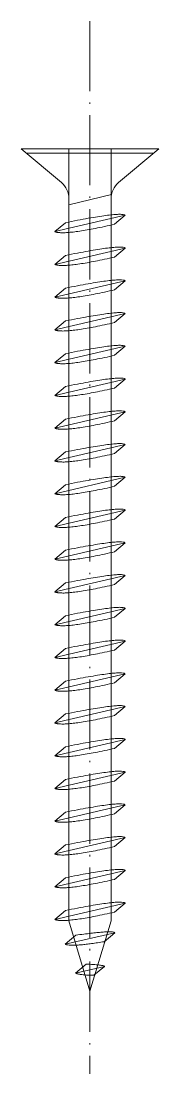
# Model space of a CAD drawing. Header units: metres. Extents: x -4.9 to 4.9, y -65.9 to 9.1.
import ezdxf

# ---------------------------------------------------------------- set-up
doc = ezdxf.new("R2010")
doc.units = ezdxf.units.M
doc.linetypes.add('MV_hartlijn_staal', pattern=[6.6, 5, -0.8, 0, -0.8])
doc.layers.add('A-DETL-GENF', color=92, linetype='Continuous', lineweight=18)

# ---------------------------------------------------------------- blocks, each defined once
blk = doc.blocks.new('28 schroeven 2D - Verzonken schroef 5_0x60mm-3245535-00_0 Basismaterialen')
at = {"layer": 'A-DETL-GENF', "linetype": 'MV_hartlijn_staal', "lineweight": 13}
blk.add_line((0, 9.102), (0, -65.898), dxfattribs=at)
at = {"layer": 'A-DETL-GENF', "lineweight": 5}
for p, q in [((-4.9, 0), (4.9, 0)), ((-2.036, -2.403), (-4.9, 0)), ((4.9, 0), (2.036, -2.403)), ((-4.542, -0.3), (4.542, -0.3)), ((-1.5, -3.996), (1.528, -3.262)), ((-1.5, -3.552), (-1.5, -55)), ((1.5, -55), (1.5, -3.552)), ((2.5, -4.736), (-2.5, -5.9)), ((1.751, -5.376), (2.5, -4.736)), ((-2.5, -5.9), (-1.751, -5.26)), ((2.5, -7.069), (-2.5, -8.233)), ((1.751, -7.709), (2.5, -7.069)), ((-2.5, -8.233), (-1.751, -7.593)), ((2.5, -9.402), (-2.5, -10.566)), ((1.751, -10.042), (2.5, -9.402)), ((-2.5, -10.566), (-1.751, -9.926)), ((2.5, -11.735), (-2.5, -12.899)), ((1.751, -12.375), (2.5, -11.735)), ((-2.5, -12.899), (-1.751, -12.259)), ((2.5, -14.068), (-2.5, -15.232)), ((1.751, -14.708), (2.5, -14.068)), ((-2.5, -15.232), (-1.751, -14.592)), ((2.5, -16.401), (-2.5, -17.565)), ((1.751, -17.041), (2.5, -16.401)), ((-2.5, -17.565), (-1.751, -16.925)), ((2.5, -18.734), (-2.5, -19.898)), ((1.751, -19.374), (2.5, -18.734)), ((-2.5, -19.898), (-1.751, -19.258)), ((2.5, -21.067), (-2.5, -22.231)), ((-2.5, -22.231), (-1.751, -21.591)), ((1.751, -21.707), (2.5, -21.067)), ((2.5, -23.4), (-2.5, -24.564)), ((-2.5, -24.564), (-1.751, -23.924)), ((1.751, -24.04), (2.5, -23.4)), ((2.5, -25.733), (-2.5, -26.897)), ((1.751, -26.373), (2.5, -25.733)), ((-2.5, -26.897), (-1.751, -26.257)), ((2.5, -28.066), (-2.5, -29.23)), ((1.751, -28.706), (2.5, -28.066)), ((-2.5, -29.23), (-1.751, -28.59)), ((2.5, -30.399), (-2.5, -31.563)), ((1.751, -31.039), (2.5, -30.399)), ((-2.5, -31.563), (-1.751, -30.923)), ((2.5, -32.732), (-2.5, -33.896)), ((1.751, -33.372), (2.5, -32.732)), ((-2.5, -33.896), (-1.751, -33.256)), ((2.5, -35.065), (-2.5, -36.229)), ((1.751, -35.705), (2.5, -35.065)), ((-2.5, -36.229), (-1.751, -35.589)), ((2.5, -37.398), (-2.5, -38.562)), ((1.751, -38.038), (2.5, -37.398)), ((-2.5, -38.562), (-1.751, -37.922)), ((2.5, -39.732), (-2.5, -40.896)), ((1.751, -40.372), (2.5, -39.732)), ((-2.5, -40.896), (-1.751, -40.256)), ((2.5, -42.065), (-2.5, -43.229)), ((-2.5, -43.229), (-1.751, -42.589)), ((1.751, -42.705), (2.5, -42.065)), ((2.5, -44.398), (-2.5, -45.562)), ((-2.5, -45.562), (-1.751, -44.922)), ((1.751, -45.038), (2.5, -44.398)), ((2.5, -46.731), (-2.5, -47.895)), ((1.751, -47.371), (2.5, -46.731)), ((-2.5, -47.895), (-1.751, -47.255)), ((2.5, -49.064), (-2.5, -50.228)), ((1.751, -49.704), (2.5, -49.064)), ((-2.5, -50.228), (-1.751, -49.588)), ((2.5, -51.397), (-2.5, -52.561)), ((1.751, -52.037), (2.5, -51.397)), ((-2.5, -52.561), (-1.751, -51.921)), ((2.5, -53.73), (-2.5, -54.894)), ((1.751, -54.37), (2.5, -53.73)), ((-2.5, -54.894), (-1.751, -54.254)), ((-1.5, -55), (0, -60)), ((0, -60), (1.5, -55)), ((1.756, -55.839), (-1.756, -56.656)), ((-1.756, -56.656), (-1.007, -56.016)), ((1.007, -56.479), (1.756, -55.839)), ((-1.02, -58.709), (-0.271, -58.069)), ((1.02, -58.234), (-1.02, -58.709)), ((0.271, -58.874), (1.02, -58.234))]:
    blk.add_line(p, q, dxfattribs=at)
at = {"layer": 'A-DETL-GENF'}
for p, q in [((-1.5, -3.552), (-1.5, 0)), ((1.5, -3.552), (1.5, 0))]:
    blk.add_line(p, q, dxfattribs=at)
at = {"layer": 'A-DETL-GENF', "lineweight": 5}
for centre, start, end in [((-3, -3.552), 360, 50), ((3, -3.552), 130, 180)]:
    blk.add_arc(centre, 1.5, start, end, dxfattribs=at)
for points in [[(-1.751, -5.26), (2.229, -4.458), (2.5, -4.736)], [(-2.5, -5.9), (-1.834, -6.193), (1.751, -5.376)], [(-1.751, -7.593), (2.229, -6.791), (2.5, -7.069)], [(-2.5, -8.233), (-1.834, -8.526), (1.751, -7.709)], [(-1.751, -9.926), (2.229, -9.125), (2.5, -9.402)], [(-2.5, -10.566), (-1.834, -10.86), (1.751, -10.042)], [(-1.751, -12.259), (2.229, -11.458), (2.5, -11.735)], [(-2.5, -12.899), (-1.834, -13.193), (1.751, -12.375)], [(-1.751, -14.592), (2.229, -13.791), (2.5, -14.068)], [(-2.5, -15.232), (-1.834, -15.526), (1.751, -14.708)], [(-1.751, -16.925), (2.229, -16.124), (2.5, -16.401)], [(-2.5, -17.565), (-1.834, -17.859), (1.751, -17.041)], [(-1.751, -19.258), (2.229, -18.457), (2.5, -18.734)], [(-2.5, -19.898), (-1.834, -20.192), (1.751, -19.374)], [(-1.751, -21.591), (2.229, -20.79), (2.5, -21.067)], [(-2.5, -22.231), (-1.834, -22.525), (1.751, -21.707)], [(-1.751, -23.924), (2.229, -23.123), (2.5, -23.4)], [(-2.5, -24.564), (-1.834, -24.858), (1.751, -24.04)], [(-1.751, -26.257), (2.229, -25.456), (2.5, -25.733)], [(-2.5, -26.897), (-1.834, -27.191), (1.751, -26.373)], [(-1.751, -28.59), (2.229, -27.789), (2.5, -28.066)], [(-2.5, -29.23), (-1.834, -29.524), (1.751, -28.706)], [(-1.751, -30.923), (2.229, -30.122), (2.5, -30.399)], [(-2.5, -31.563), (-1.834, -31.857), (1.751, -31.039)], [(-1.751, -33.256), (2.229, -32.455), (2.5, -32.732)], [(-2.5, -33.896), (-1.834, -34.19), (1.751, -33.372)], [(-1.751, -35.589), (2.229, -34.788), (2.5, -35.065)], [(-2.5, -36.229), (-1.834, -36.523), (1.751, -35.705)], [(-1.751, -37.922), (2.229, -37.121), (2.5, -37.398)], [(-2.5, -38.562), (-1.834, -38.856), (1.751, -38.038)], [(-1.751, -40.256), (2.229, -39.454), (2.5, -39.732)], [(-2.5, -40.896), (-1.834, -41.189), (1.751, -40.372)], [(-1.751, -42.589), (2.229, -41.787), (2.5, -42.065)], [(-2.5, -43.229), (-1.834, -43.522), (1.751, -42.705)], [(-1.751, -44.922), (2.229, -44.12), (2.5, -44.398)], [(-2.5, -45.562), (-1.834, -45.855), (1.751, -45.038)], [(-1.751, -47.255), (2.229, -46.453), (2.5, -46.731)], [(-2.5, -47.895), (-1.834, -48.188), (1.751, -47.371)], [(-1.751, -49.588), (2.229, -48.786), (2.5, -49.064)], [(-2.5, -50.228), (-1.834, -50.521), (1.751, -49.704)], [(-1.751, -51.921), (2.229, -51.12), (2.5, -51.397)], [(-2.5, -52.561), (-1.834, -52.855), (1.751, -52.037)], [(-1.751, -54.254), (2.229, -53.453), (2.5, -53.73)], [(-2.5, -54.894), (-1.834, -55.188), (1.751, -54.37)], [(-1.007, -56.016), (1.592, -55.649), (1.756, -55.839)], [(-1.756, -56.656), (-1.337, -56.871), (1.007, -56.479)], [(-0.271, -58.069), (0.961, -58.132), (1.02, -58.234)], [(-1.02, -58.709), (-0.846, -58.846), (0.271, -58.874)]]:
    blk.add_open_spline(points, degree=2, dxfattribs=at)

msp = doc.modelspace()

# ---------------------------------------------------------------- block references
msp.add_blockref('28 schroeven 2D - Verzonken schroef 5_0x60mm-3245535-00_0 Basismaterialen', (0, 0))

doc.saveas('drawing.dxf')
